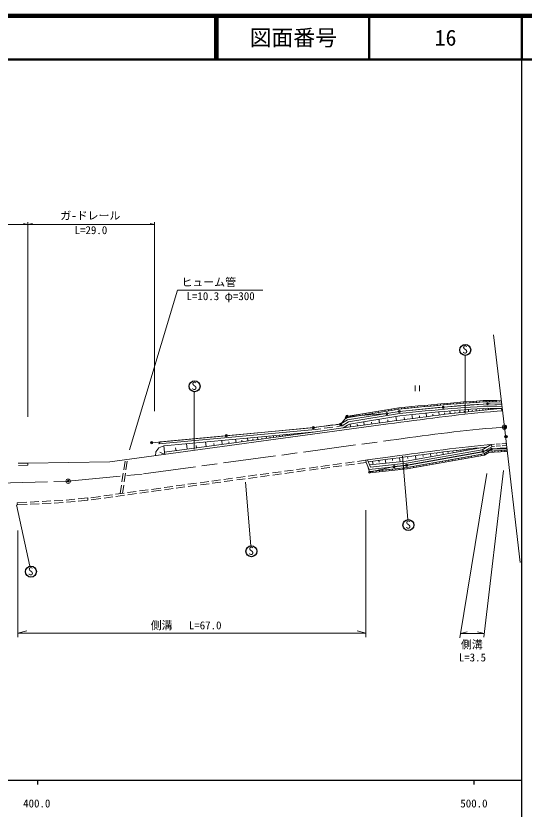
# Model space of a CAD drawing. Units: millimetres on the paper, with parts at other scales. Extents: x 40 to 680, y 20 to 380.
# Drawn here: x 463.1 to 579.5, y 198.4 to 380 of the extents above; entities that cross this region are included whole.
import ezdxf
from ezdxf.enums import TextEntityAlignment as Align

# ---------------------------------------------------------------- set-up
doc = ezdxf.new("R2010")
doc.units = ezdxf.units.MM
doc.header["$PDMODE"] = 32
doc.header["$PDSIZE"] = 0.5
doc.linetypes.add('CHAIN', pattern=[18.5, 12, -1.5, 3.5, -1.5])
for name, color, linetype, lineweight in [('M-BGD', 7, 'Continuous', 13), ('M-BMK', 2, 'CHAIN', 13), ('M-BMK-ROW', 30, 'Continuous', 13), ('M-BMK-SRVR', 3, 'Continuous', 13), ('M-STR-HTXT', 7, 'Continuous', 13), ('M-TTL', 2, 'Continuous', 140), ('M-TTL-BAND', 7, 'Continuous', 25), ('M-TTL-LINE', 7, 'Continuous', 50)]:
    doc.layers.add(name, color=color, linetype=linetype, lineweight=lineweight)
doc.layers.add('M-OTRS', color=6, linetype='Continuous')
doc.layers.add('M-TTL-TXT', color=7, linetype='Continuous')
doc.styles.add('ＭＳ ゴシック', font='')
doc.styles.get('ＭＳ ゴシック').set_extended_font_data('MS Gothic')

msp = doc.modelspace()

# ---------------------------------------------------------------- linework, layer by layer
at = {"layer": 'M-BGD'}
for p, q in [((565.954, 289.031), (565.954, 302.249)), ((554.544, 295.329), (554.544, 294.029)), ((555.519, 294.029), (555.519, 295.329)), ((503.933, 280.698), (503.933, 293.916)), ((555.128, 290.361), (555.099, 290.66)), ((556.621, 290.506), (556.592, 290.805)), ((557.368, 290.577), (557.354, 290.727)), ((558.114, 290.648), (558.086, 290.947)), ((558.861, 290.717), (558.847, 290.867)), ((559.608, 290.786), (559.581, 291.085)), ((560.355, 290.853), (560.342, 291.002)), ((561.102, 290.92), (561.075, 291.218)), ((561.849, 290.984), (561.837, 291.133)), ((562.597, 291.048), (562.571, 291.347)), ((563.344, 291.109), (563.332, 291.259)), ((564.092, 291.17), (564.067, 291.469)), ((564.839, 291.229), (564.828, 291.378)), ((565.587, 291.286), (565.564, 291.586)), ((566.335, 291.341), (566.324, 291.491)), ((567.083, 291.396), (567.061, 291.695)), ((567.831, 291.447), (567.821, 291.597)), ((568.58, 291.498), (568.559, 291.797)), ((569.328, 291.545), (569.319, 291.695)), ((570.077, 291.592), (570.058, 291.891)), ((570.825, 291.635), (570.817, 291.785)), ((571.575, 291.636), (571.584, 291.936)), ((572.325, 291.618), (572.328, 291.768)), ((573.074, 291.601), (573.081, 291.901)), ((573.824, 291.58), (573.828, 291.73)), ((538.763, 288.249), (550.793, 290.227)), ((538.811, 287.953), (550.833, 289.929)), ((539.035, 287.483), (550.899, 289.433)), ((539.259, 287.013), (550.965, 288.938)), ((543.252, 288.683), (543.203, 288.979)), ((543.992, 288.804), (543.967, 288.952)), ((544.732, 288.926), (544.683, 289.222)), ((545.472, 289.048), (545.447, 289.196)), ((546.212, 289.169), (546.163, 289.465)), ((546.952, 289.291), (546.928, 289.439)), ((547.692, 289.413), (547.643, 289.709)), ((548.432, 289.534), (548.408, 289.682)), ((549.172, 289.656), (549.123, 289.952)), ((549.912, 289.778), (549.888, 289.926)), ((550.652, 289.899), (550.604, 290.196)), ((551.397, 289.987), (551.382, 290.136)), ((552.143, 290.063), (552.113, 290.361)), ((552.889, 290.138), (552.874, 290.287)), ((553.636, 290.213), (553.605, 290.511)), ((554.382, 290.287), (554.367, 290.436)), ((555.875, 290.434), (555.86, 290.583)), ((557.166, 288.231), (557.062, 289.042)), ((560.034, 288.593), (559.945, 289.31)), ((561.301, 288.75), (561.261, 289.067)), ((562.569, 288.899), (562.495, 289.534)), ((563.684, 289.03), (563.652, 289.309)), ((564.8, 289.158), (564.738, 289.716)), ((565.787, 289.267), (565.759, 289.514)), ((566.774, 289.372), (566.721, 289.866)), ((567.645, 289.463), (567.623, 289.681)), ((568.518, 289.551), (568.474, 289.987)), ((569.284, 289.626), (569.265, 289.817)), ((570.049, 289.699), (570.013, 290.082)), ((570.701, 289.759), (570.686, 289.922)), ((571.352, 289.818), (571.322, 290.143)), ((571.85, 289.862), (571.841, 289.969)), ((572.348, 289.902), (572.331, 290.117)), ((572.847, 289.943), (572.842, 289.996)), ((573.345, 289.983), (573.336, 290.09)), ((574.38, 289.565), (574.342, 290.064)), ((537.543, 286.587), (539.035, 287.483)), ((537.777, 286.116), (539.259, 287.013)), ((538.006, 285.641), (548.305, 287.046)), ((538.811, 287.953), (538.763, 288.249)), ((539.483, 286.543), (551.031, 288.442)), ((539.551, 288.074), (539.527, 288.222)), ((540.291, 288.196), (540.243, 288.492)), ((541.031, 288.318), (541.007, 288.466)), ((541.772, 288.439), (541.723, 288.735)), ((542.512, 288.561), (542.487, 288.709)), ((542.849, 286.301), (542.743, 287.079)), ((546.343, 286.778), (546.224, 287.651)), ((548.306, 287.045), (548.24, 287.536)), ((550.27, 287.313), (550.136, 288.294)), ((552.097, 287.56), (552.036, 288.016)), ((553.924, 287.804), (553.802, 288.718)), ((555.545, 288.021), (555.49, 288.426)), ((558.599, 288.416), (558.555, 288.774)), ((484.612, 277.857), (548.372, 286.55)), ((531.697, 285.284), (495.822, 281.967)), ((531.638, 285.781), (496.119, 282.497)), ((531.638, 285.781), (532.863, 285.955)), ((531.697, 285.284), (532.933, 285.46)), ((531.719, 284.784), (538.006, 285.641)), ((533.605, 286.06), (535.586, 286.341)), ((533.676, 285.565), (535.656, 285.846)), ((536.518, 286.442), (537.543, 286.587)), ((536.588, 285.947), (537.777, 286.116)), ((538.006, 285.641), (539.052, 286.254)), ((538.909, 285.764), (538.886, 285.931)), ((539.483, 286.543), (539.052, 286.254)), ((539.739, 285.877), (539.644, 286.569)), ((541.294, 286.089), (541.241, 286.478)), ((544.596, 286.539), (544.536, 286.976)), ((531.719, 284.784), (496.967, 281.571)), ((497.107, 280.065), (531.719, 284.784)), ((518.494, 282.981), (518.416, 283.554)), ((520.449, 283.247), (520.382, 283.736)), ((521.281, 283.361), (521.253, 283.569)), ((522.114, 283.474), (522.057, 283.891)), ((522.824, 283.571), (522.8, 283.749)), ((523.534, 283.668), (523.485, 284.023)), ((524.138, 283.75), (524.118, 283.902)), ((524.743, 283.833), (524.702, 284.135)), ((525.259, 283.903), (525.241, 284.032)), ((525.774, 283.973), (525.739, 284.231)), ((526.269, 284.041), (526.255, 284.148)), ((526.765, 284.109), (526.736, 284.323)), ((527.26, 284.176), (527.249, 284.262)), ((527.756, 284.244), (527.732, 284.416)), ((528.251, 284.311), (528.242, 284.376)), ((528.747, 284.379), (528.729, 284.508)), ((531.29, 284.726), (531.288, 284.744)), ((496.119, 282.497), (495.822, 281.967)), ((496.967, 281.571), (495.839, 281.11)), ((496.967, 281.571), (497.107, 280.065)), ((502.301, 280.773), (502.127, 282.048)), ((504.475, 281.069), (504.401, 281.613)), ((506.648, 281.366), (506.5, 282.453)), ((508.501, 281.618), (508.438, 282.081)), ((510.353, 281.871), (510.227, 282.797)), ((511.932, 282.086), (511.878, 282.481)), ((513.511, 282.301), (513.403, 283.091)), ((514.856, 282.485), (514.81, 282.821)), ((516.201, 282.668), (516.11, 283.341)), ((517.348, 282.825), (517.309, 283.111)), ((519.472, 283.114), (519.438, 283.358)), ((571.973, 281.841), (569.92, 280.64)), ((572.006, 281.844), (572.073, 281.348)), ((572.032, 281.847), (572.687, 281.9)), ((573.083, 281.932), (574.026, 282.009)), ((574.422, 282.033), (575.413, 282.138)), ((574.462, 281.543), (575.482, 281.627)), ((575.413, 282.138), (575.482, 281.627)), ((495.12, 280.184), (495.033, 279.277)), ((495.839, 281.11), (495.12, 280.184)), ((497.153, 279.566), (496.068, 280.098)), ((497.107, 280.065), (497.153, 279.566)), ((499.75, 280.425), (499.664, 281.063)), ((569.928, 281.149), (552.445, 278.059)), ((569.92, 280.64), (552.515, 277.564)), ((570.102, 280.164), (552.584, 277.068)), ((558.033, 279.774), (558.126, 279.063)), ((559.455, 279.956), (559.5, 279.601)), ((560.877, 280.135), (560.949, 279.562)), ((562.023, 280.275), (562.058, 279.989)), ((563.169, 280.413), (563.223, 279.964)), ((564.068, 280.519), (564.094, 280.295)), ((564.967, 280.623), (565.007, 280.279)), ((565.654, 280.7), (565.674, 280.528)), ((566.342, 280.777), (566.37, 280.52)), ((566.855, 280.833), (566.868, 280.705)), ((567.368, 280.887), (567.388, 280.7)), ((567.865, 280.94), (567.875, 280.846)), ((568.362, 280.992), (568.374, 280.874)), ((568.86, 281.042), (568.866, 280.983)), ((572.073, 281.348), (570.102, 280.164)), ((572.147, 280.853), (570.285, 279.689)), ((570.366, 279.74), (570.525, 279.485)), ((571.404, 280.034), (570.395, 279.403)), ((570.807, 280.015), (570.887, 279.888)), ((571.314, 280.332), (571.404, 280.034)), ((572.073, 281.348), (572.727, 281.402)), ((572.145, 280.354), (572.153, 280.204)), ((572.813, 280.376), (572.829, 280.077)), ((573.123, 281.434), (574.067, 281.511)), ((573.562, 280.415), (573.57, 280.266)), ((573.658, 280.982), (573.663, 280.921)), ((574.311, 280.458), (574.33, 280.158)), ((574.411, 280.965), (574.408, 281.002)), ((575.06, 280.506), (575.069, 280.356)), ((575.153, 281.1), (575.16, 281.013)), ((488.072, 278.049), (487.775, 276.071)), ((488.573, 278.014), (488.276, 276.037)), ((541.321, 277.96), (543.59, 278.329)), ((543.213, 278.267), (543.3, 277.728)), ((543.59, 278.329), (549.385, 279.119)), ((543.59, 278.329), (544.276, 276.694)), ((543.79, 277.851), (549.453, 278.623)), ((544.074, 277.176), (552.445, 278.059)), ((544.781, 277.986), (544.88, 277.261)), ((546.232, 278.184), (546.282, 277.821)), ((547.683, 278.382), (547.794, 277.568)), ((549.311, 278.604), (549.366, 278.197)), ((550.938, 278.826), (551.062, 277.913)), ((551.664, 279.189), (552.847, 264.647)), ((570.285, 279.689), (552.654, 276.573)), ((570.395, 279.403), (552.696, 276.276)), ((552.763, 279.074), (552.825, 278.617)), ((554.589, 279.319), (554.704, 278.458)), ((556.311, 279.548), (556.368, 279.118)), ((560.778, 278.009), (560.804, 277.861)), ((561.517, 278.139), (561.569, 277.844)), ((562.255, 278.27), (562.282, 278.122)), ((562.994, 278.4), (563.046, 278.105)), ((563.733, 278.531), (563.759, 278.383)), ((564.471, 278.661), (564.523, 278.366)), ((565.21, 278.792), (565.236, 278.644)), ((565.948, 278.922), (566, 278.627)), ((566.687, 279.053), (566.713, 278.905)), ((567.425, 279.183), (567.478, 278.888)), ((568.164, 279.314), (568.19, 279.166)), ((568.902, 279.444), (568.955, 279.149)), ((569.641, 279.575), (569.667, 279.427)), ((463.621, 277.571), (465.829, 277.601)), ((463.627, 277.071), (465.836, 277.101)), ((484.612, 277.857), (465.829, 277.601)), ((465.836, 277.101), (465.829, 277.601)), ((527.32, 276.095), (529.301, 276.368)), ((530.234, 276.465), (532.215, 276.738)), ((530.302, 275.97), (532.284, 276.243)), ((532.958, 276.84), (534.94, 277.113)), ((533.027, 276.345), (535.008, 276.618)), ((535.683, 277.215), (537.664, 277.488)), ((535.751, 276.72), (537.732, 276.993)), ((538.597, 277.585), (540.578, 277.858)), ((538.665, 277.09), (540.646, 277.363)), ((541.389, 277.465), (543.3, 277.728)), ((543.3, 277.728), (543.959, 276.158)), ((543.959, 276.158), (552.584, 277.068)), ((544.113, 275.672), (552.654, 276.573)), ((544.165, 275.375), (552.696, 276.276)), ((544.276, 276.694), (552.515, 277.564)), ((548.588, 276.144), (548.62, 275.846)), ((549.334, 276.223), (549.35, 276.073)), ((550.08, 276.301), (550.111, 276.003)), ((550.826, 276.38), (550.841, 276.231)), ((551.572, 276.459), (551.603, 276.16)), ((552.122, 276.517), (552.137, 276.368)), ((552.654, 276.573), (552.706, 276.278)), ((553.393, 276.703), (553.419, 276.556)), ((554.131, 276.834), (554.184, 276.539)), ((554.87, 276.964), (554.896, 276.817)), ((555.608, 277.095), (555.661, 276.8)), ((556.347, 277.226), (556.373, 277.078)), ((557.086, 277.356), (557.138, 277.061)), ((557.824, 277.487), (557.85, 277.339)), ((558.563, 277.617), (558.615, 277.322)), ((559.301, 277.748), (559.327, 277.6)), ((560.04, 277.878), (560.092, 277.583)), ((487.664, 275.295), (487.367, 273.317)), ((488.164, 275.26), (487.867, 273.282)), ((513.576, 274.225), (515.558, 274.497)), ((516.301, 274.6), (518.282, 274.872)), ((516.369, 274.104), (518.35, 274.377)), ((519.025, 274.975), (521.006, 275.247)), ((519.093, 274.479), (521.075, 274.752)), ((521.871, 275.345), (523.852, 275.618)), ((521.939, 274.85), (523.921, 275.122)), ((524.595, 275.72), (526.577, 275.993)), ((524.664, 275.225), (526.645, 275.497)), ((527.388, 275.6), (529.369, 275.872)), ((544.113, 275.672), (544.165, 275.375)), ((544.822, 275.746), (544.838, 275.597)), ((545.605, 275.829), (545.636, 275.531)), ((546.351, 275.908), (546.366, 275.759)), ((547.096, 275.986), (547.128, 275.688)), ((547.842, 276.065), (547.858, 275.916)), ((487.256, 272.575), (486.959, 270.597)), ((487.756, 272.541), (487.475, 270.668)), ((499.75, 272.358), (501.732, 272.63)), ((502.475, 272.733), (504.456, 273.005)), ((502.543, 272.237), (504.524, 272.51)), ((505.267, 273.104), (507.248, 273.377)), ((505.335, 272.609), (507.317, 272.882)), ((507.991, 273.479), (509.973, 273.752)), ((508.06, 272.984), (510.041, 273.257)), ((510.716, 273.854), (512.697, 274.127)), ((510.784, 273.359), (512.765, 273.632)), ((513.645, 273.729), (515.626, 274.002)), ((515.691, 273.192), (516.875, 258.65)), ((485.922, 270.454), (487.903, 270.727)), ((488.646, 270.829), (490.627, 271.102)), ((491.37, 271.204), (493.352, 271.477)), ((491.439, 270.709), (493.42, 270.982)), ((494.095, 271.579), (496.283, 271.88)), ((494.163, 271.084), (496.351, 271.385)), ((497.026, 271.983), (499.007, 272.255)), ((497.094, 271.487), (499.076, 271.76)), ((499.819, 271.862), (501.8, 272.135)), ((469.093, 268.815), (471.091, 268.917)), ((471.84, 268.955), (473.837, 269.057)), ((474.584, 269.129), (476.574, 269.32)), ((477.321, 269.392), (479.52, 269.604)), ((477.369, 268.894), (479.568, 269.106)), ((479.568, 269.106), (479.52, 269.604)), ((480.266, 269.676), (482.455, 269.977)), ((480.334, 269.18), (482.523, 269.481)), ((483.198, 270.079), (485.179, 270.352)), ((483.266, 269.584), (485.247, 269.856)), ((485.99, 269.959), (487.971, 270.232)), ((488.714, 270.334), (490.696, 270.607)), ((463.238, 268.061), (466.297, 253.968)), ((463.392, 268.525), (465.598, 268.637)), ((463.417, 268.026), (463.392, 268.525)), ((463.417, 268.026), (465.623, 268.138)), ((466.347, 268.676), (468.344, 268.777)), ((466.372, 268.176), (468.37, 268.278)), ((469.119, 268.316), (471.116, 268.418)), ((471.865, 268.456), (473.863, 268.557)), ((474.632, 268.631), (476.622, 268.823))]:
    msp.add_line(p, q, dxfattribs=at)
for points in [[(550.793, 290.227), (550.851, 290.233), (552.315, 290.382), (553.782, 290.529), (555.253, 290.675), (556.726, 290.818), (558.202, 290.958), (559.681, 291.094), (561.163, 291.226), (562.649, 291.353), (564.138, 291.475), (565.63, 291.591), (567.125, 291.7), (568.623, 291.802), (570.125, 291.896), (571.09, 291.95)], [(550.833, 289.929), (550.882, 289.934), (552.346, 290.083), (553.812, 290.231), (555.282, 290.376), (556.754, 290.519), (558.23, 290.659), (559.708, 290.795), (561.189, 290.927), (562.674, 291.054), (564.161, 291.176), (565.652, 291.292), (567.146, 291.4), (568.643, 291.502), (570.143, 291.596), (571.094, 291.65)], [(550.899, 289.433), (550.933, 289.437), (552.396, 289.586), (553.862, 289.733), (555.331, 289.879), (556.802, 290.022), (558.276, 290.161), (559.753, 290.297), (561.233, 290.429), (562.716, 290.556), (564.201, 290.678), (565.69, 290.793), (567.181, 290.902), (568.676, 291.003), (570.173, 291.097), (571.101, 291.15)], [(550.965, 288.938), (550.983, 288.939), (552.446, 289.088), (553.912, 289.236), (555.379, 289.381), (556.85, 289.524), (558.323, 289.664), (559.798, 289.799), (561.276, 289.931), (562.757, 290.058), (564.241, 290.179), (565.727, 290.294), (567.216, 290.403), (568.708, 290.504), (570.203, 290.598), (571.108, 290.649)], [(571.09, 291.95), (571.766, 291.931), (573.26, 291.896), (574.272, 291.867)], [(571.094, 291.65), (571.758, 291.631), (573.253, 291.596), (574.307, 291.566)], [(571.101, 291.15), (571.745, 291.131), (573.24, 291.097), (574.365, 291.064)], [(571.108, 290.649), (571.732, 290.631), (573.226, 290.597), (574.423, 290.562)], [(548.305, 287.046), (549.757, 287.243), (551.211, 287.441), (552.667, 287.638), (554.124, 287.833), (555.584, 288.026), (557.045, 288.217), (558.508, 288.404), (559.974, 288.588), (561.442, 288.768), (562.911, 288.942), (564.384, 289.112), (565.858, 289.275), (567.335, 289.432), (568.814, 289.581), (570.296, 289.723), (571.78, 289.856), (573.266, 289.981), (574.342, 290.064)], [(548.372, 286.55), (549.825, 286.748), (551.278, 286.946), (552.733, 287.142), (554.19, 287.337), (555.649, 287.53), (557.109, 287.721), (558.571, 287.908), (560.035, 288.092), (561.501, 288.271), (562.97, 288.446), (564.44, 288.615), (565.912, 288.778), (567.386, 288.934), (568.863, 289.083), (570.342, 289.225), (571.823, 289.358), (573.306, 289.482), (574.538, 289.578)], [(551.031, 288.442), (551.034, 288.442), (552.497, 288.591), (553.961, 288.738), (555.428, 288.883), (556.898, 289.026), (558.369, 289.166), (559.843, 289.301), (561.32, 289.433), (562.799, 289.56), (564.28, 289.681), (565.765, 289.796), (567.251, 289.904), (568.741, 290.005), (570.233, 290.099), (571.115, 290.149)], [(571.115, 290.149), (571.719, 290.131), (573.213, 290.097), (574.342, 290.064)], [(549.385, 279.119), (550.836, 279.317), (552.285, 279.513), (553.733, 279.709), (555.18, 279.903), (556.626, 280.094), (558.071, 280.283), (559.515, 280.468), (560.957, 280.649), (562.399, 280.825), (563.84, 280.996), (565.281, 281.162), (566.72, 281.321), (568.159, 281.474), (569.597, 281.619), (571.035, 281.757), (572.032, 281.847)], [(549.453, 278.623), (550.903, 278.821), (552.352, 279.018), (553.8, 279.214), (555.246, 279.407), (556.691, 279.599), (558.135, 279.787), (559.577, 279.972), (561.019, 280.153), (562.459, 280.329), (563.898, 280.5), (565.337, 280.665), (566.774, 280.824), (568.211, 280.977), (569.646, 281.122), (570.88, 281.24)], [(571.314, 280.332), (572.616, 280.366), (574.041, 280.441), (575.457, 280.531), (575.589, 280.538)], [(571.404, 280.034), (572.628, 280.066), (574.059, 280.141), (575.474, 280.232), (575.624, 280.239)], [(572.147, 280.853), (572.558, 280.89), (573.988, 281.01), (575.417, 281.12), (575.52, 281.127)], [(572.163, 280.854), (572.596, 280.866), (574.012, 280.94), (575.429, 281.03), (575.531, 281.035)]]:
    msp.add_lwpolyline(points, dxfattribs=at)
at = {"layer": 'M-BGD', "lineweight": 25}
for centre in [(566.017, 303.516), (503.996, 295.182), (552.989, 263.405), (517.016, 257.408), (466.514, 252.737)]:
    msp.add_circle(centre, 1.25, dxfattribs=at)
at = {"layer": 'M-BMK'}
for p, q in [((492.293, 275.119), (548.879, 282.834)), ((475.043, 273.449), (492.293, 275.119)), ((439.781, 272.453), (475.043, 273.449))]:
    msp.add_line(p, q, dxfattribs=at)
msp.add_lwpolyline([(548.879, 282.834), (550.33, 283.032), (551.782, 283.23), (553.233, 283.426), (554.685, 283.62), (556.137, 283.812), (557.59, 284.002), (559.043, 284.188), (560.496, 284.37), (561.95, 284.548), (563.405, 284.721), (564.86, 284.888), (566.316, 285.05), (567.773, 285.204), (569.23, 285.351), (570.688, 285.491), (572.147, 285.622), (574.971, 285.85)], dxfattribs=at)
at = {"layer": 'M-BMK-ROW'}
for p, q in [((571.105, 291.152), (560.949, 290.371)), ((574.371, 291.01), (571.105, 291.152)), ((548.047, 288.928), (538.941, 288.292)), ((550.902, 289.418), (548.047, 288.928)), ((560.949, 290.371), (550.902, 289.418)), ((538.723, 288.023), (537.472, 286.478)), ((538.941, 288.292), (538.723, 288.023)), ((531.216, 285.725), (511.286, 283.866)), ((537.472, 286.478), (531.216, 285.725)), ((511.286, 283.866), (494.147, 282.27)), ((552.576, 277.081), (570.109, 280.262)), ((570.109, 280.262), (572.029, 280.794)), ((572.029, 280.794), (575.552, 280.856)), ((544.078, 275.525), (543.676, 276.829)), ((544.078, 275.525), (549.701, 276.79)), ((549.701, 276.79), (552.576, 277.081))]:
    msp.add_line(p, q, dxfattribs=at)
for centre in [(571.105, 291.152), (548.047, 288.928), (550.902, 289.418), (560.949, 290.371), (538.723, 288.023), (538.941, 288.292), (531.216, 285.725), (537.472, 286.478), (511.286, 283.866), (494.147, 282.27), (570.109, 280.262), (572.029, 280.794), (549.701, 276.79), (552.576, 277.081), (544.078, 275.525)]:
    msp.add_circle(centre, 0.25, dxfattribs=at)
for p in [(571.105, 291.152), (548.047, 288.928), (550.902, 289.418), (560.949, 290.371), (538.723, 288.023), (538.941, 288.292), (531.216, 285.725), (537.472, 286.478), (511.286, 283.866), (494.147, 282.27), (570.109, 280.262), (572.029, 280.794), (549.701, 276.79), (552.576, 277.081), (544.078, 275.525)]:
    msp.add_point(p, dxfattribs=at)
at = {"layer": 'M-BMK-SRVR'}
for p, q in [((572.516, 306.952), (574.971, 285.85)), ((574.971, 285.85), (578.575, 254.866))]:
    msp.add_line(p, q, dxfattribs=at)
for centre in [(574.971, 285.85), (475.043, 273.449)]:
    msp.add_circle(centre, 0.5, dxfattribs=at)
msp.add_point((475.043, 273.449), dxfattribs=at)
at = {"layer": 'M-OTRS'}
for p in [(575.068, 285.857), (575.333, 283.649)]:
    msp.add_point(p, dxfattribs=at)
at = {"layer": 'M-STR-HTXT'}
for p, q in [((465.833, 332.23), (464.833, 332.48)), ((465.833, 288.221), (465.833, 332.776)), ((465.833, 332.23), (466.833, 332.48)), ((494.833, 332.23), (493.833, 332.48)), ((494.833, 289.49), (494.833, 332.749)), ((454.099, 332.23), (494.833, 332.23)), ((489.091, 280.618), (500.11, 317.189)), ((500.11, 317.189), (519.653, 317.189)), ((570.939, 275.239), (564.746, 237.604)), ((574.785, 275.922), (570.231, 237.726)), ((543.257, 266.85), (543.257, 237.742)), ((463.541, 262.131), (463.541, 237.742)), ((463.541, 238.659), (465.541, 239.159)), ((463.541, 238.659), (543.257, 238.659)), ((564.91, 238.602), (566.41, 238.977)), ((564.91, 238.602), (570.335, 238.602)), ((570.335, 238.602), (568.835, 238.977))]:
    msp.add_line(p, q, dxfattribs=at)
at = {"layer": 'M-TTL'}
msp.add_line((680, 380), (40, 380), dxfattribs=at)
at = {"layer": 'M-TTL-BAND'}
for p, q in [((579, 20), (579, 370)), ((40, 205), (579, 205)), ((468, 205), (468, 204)), ((568, 205), (568, 204))]:
    msp.add_line(p, q, dxfattribs=at)
at = {"layer": 'M-TTL-BAND', "lineweight": 13}
msp.add_line((543.257, 238.659), (541.257, 239.159), dxfattribs=at)
at = {"layer": 'M-TTL-LINE'}
for p, q in [((508.747, 380), (508.747, 370)), ((509.247, 380), (509.247, 370)), ((543.997, 380), (543.997, 370)), ((579, 380), (579, 370)), ((40, 370), (680, 370))]:
    msp.add_line(p, q, dxfattribs=at)

# ---------------------------------------------------------------- texts
at = {"layer": 'M-BGD', "style": 'ＭＳ ゴシック'}
for p in [(565.338, 302.142), (503.317, 293.809), (552.31, 262.032), (516.338, 256.034), (465.835, 251.363)]:
    msp.add_text('S', height=1.833, dxfattribs=at).set_placement(p, align=Align.BOTTOM_LEFT)
at = {"layer": 'M-STR-HTXT', "style": 'ＭＳ ゴシック'}
for s, p in [('ガ-ドレール', (473.243, 332.792)), ('L=29.0', (476.514, 329.473)), ('ヒューム管', (501.002, 317.537)), ('L=10.3 φ=300', (502.16, 314.357)), ('側溝   L=67.0', (493.945, 238.973)), ('L=3.5', (564.529, 231.625))]:
    msp.add_text(s, height=1.833, dxfattribs=at).set_placement(p, align=Align.BOTTOM_LEFT)
msp.add_text('側溝', height=1.833, dxfattribs=at).set_placement((567.515, 234.576), align=Align.BOTTOM_CENTER)
at = {"layer": 'M-TTL-BAND', "style": 'ＭＳ ゴシック'}
for s, p in [('400.0', (467.844, 198.195)), ('500.0', (568, 198.195))]:
    msp.add_text(s, height=1.833, dxfattribs=at).set_placement(p, align=Align.BOTTOM_CENTER)
at = {"layer": 'M-TTL-TXT', "style": 'ＭＳ ゴシック'}
for s, p in [('図面番号', (526.622, 375)), ('16', (561.497, 375))]:
    msp.add_text(s, height=3.666, dxfattribs=at).set_placement(p, align=Align.MIDDLE_CENTER)

doc.saveas('drawing.dxf')
